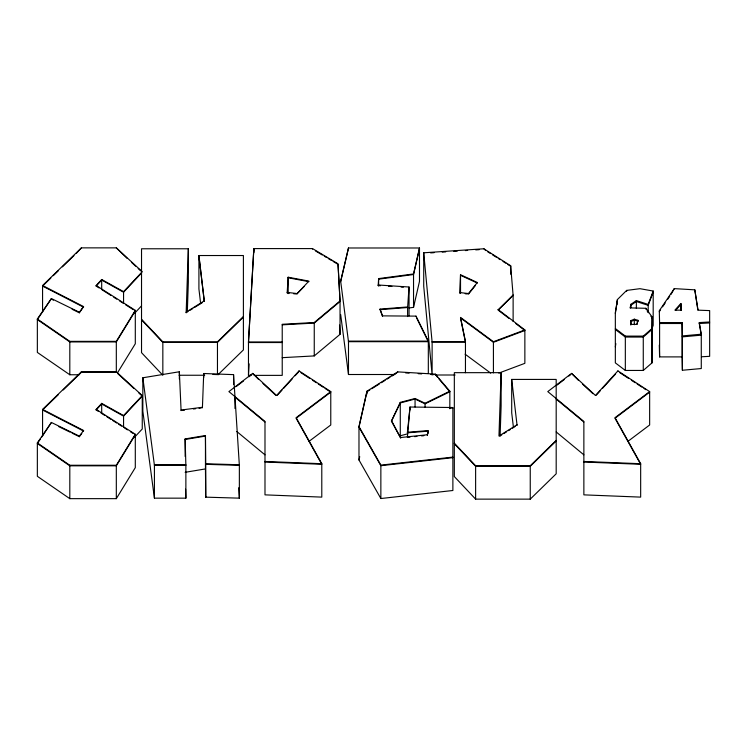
<?xml version="1.0" encoding="UTF-8"?>
<svg xmlns="http://www.w3.org/2000/svg" width="747" height="747" viewBox="0 0 747 747"><rect width="100%" height="100%" fill="white"/><g stroke="black" fill="none" stroke-linecap="round" stroke-linejoin="round"><path stroke-width="1.12" d="M648.191 312.265L648.191 304.412L636.36 300.593L630.841 304.346L630.188 307.913L645.912 308.296L652.159 317.083L652.01 329.474L643.27 337.056L625.332 337.056L615.341 329.474M651.645 329.492L653.186 325.375L653.186 291.041L639.955 288.687L626.658 290.406L617.395 299.575L615.341 312.563L615.341 362.874L625.332 370.447L643.27 370.447L652.01 362.874L652.159 317.083M188.067 311.499L186.162 312.694L188.337 248.779L141.528 248.779L141.528 352.668L162.837 375.246M187.348 310.967L188.337 282.17L188.337 248.779M501.125 372.669L498.959 436.015L517.064 424.726L517.064 425.286L511.704 379.42L556.188 379.42L556.188 473.803L530.249 499.136L475.624 499.136L454.325 476.558L454.325 372.669L501.125 372.669L501.125 406.069L500.098 436.015M202.409 407.843L203.716 373.509L233.559 374.639L239.357 465.334L205.742 464.326L205.453 435.529L185.144 438.919L185.144 456.464M460.525 274.728L459.657 293.113L459.657 292.544L468.49 293.552L477.333 282.506L460.525 274.728L460.525 293.403M250.796 375.368L248.471 375.368L248.471 341.977L253.831 248.592L312.517 248.592L338.017 263.784L340.044 300.929L340.044 334.329L314.254 355.917L282.226 357.673M253.831 249.162L248.471 342.537L282.226 342.537M248.471 375.368L249.134 363.845M304.02 286.633L296.718 294.094L308.894 281.105L288.174 277.212L287.156 292.964L289.285 293.216M380.475 285.718L378.187 285.569L378.626 278.603L413.539 273.953L419.487 247.985L348.485 247.985L340.66 281.124L348.485 341.687L428.32 341.687L416.518 317.727M378.187 285.569L378.187 284.999L409.048 287.007L407.601 307.521L380.074 309.66L380.074 309.09L407.601 306.961L407.601 316.579M407.376 437.34L409.991 407.022L452.878 407.526L452.878 490.499L380.858 498.529L358.98 459.993L358.98 426.602L366.954 391.204L397.675 371.875L435.342 374.135L449.834 391.204L449.834 408.749M409.991 407.582L407.376 432.812L427.956 431.178L427.377 435.324L427.956 430.617L407.376 432.252M615.341 313.497L617.395 300.509M615.341 346.897L615.855 343.648M630.347 307.96L630.841 305.29L636.36 301.527L648.191 305.355L653.186 291.984M358.98 459.993L359.727 456.678M419.487 248.546L413.539 274.522L378.626 279.163M409.039 307.951L413.539 307.353L419.487 281.376L419.487 247.985M340.66 281.684L348.485 247.985M637.975 320.323L636.799 324.394L630.991 324.394L630.841 320.64L634.296 319.174L637.975 320.323L637.088 324.319M648.191 304.412L653.186 291.041M391.437 420.57L400.709 438.087L391.437 421.14L400.28 402.372L415.061 398.487L425.052 403.249L449.834 391.204M391.437 421.14L400.28 402.941L415.061 399.047L425.052 403.819L449.834 391.773L438.965 378.972M116.317 372.492L116.317 341.36L135.3 310.36L96.176 285.513L101.685 279.49L123.563 291.657L123.563 303.543M135.3 310.929L116.317 341.93L69.807 341.93L37.35 319.585L51.403 298.567L79.369 312.246L79.369 312.816L72.123 309.267M117.503 372.818L135.3 343.76L135.3 310.36M72.123 433.157L79.369 436.706L79.369 436.136L51.403 422.457L37.35 442.915L37.35 476.306L69.807 498.651L116.317 498.651L116.317 465.26L135.3 434.259L96.176 409.403L101.685 403.38L123.563 415.556L123.563 427.443M135.3 434.819L116.317 465.82L69.807 465.82L37.35 443.485L40.543 438.834M116.317 498.651L135.3 467.65L135.3 434.259M701.592 356.767L709.65 356.328L709.65 310.603L698.034 310.164L694.803 289.836L674.298 288.622L659.302 310.724L659.601 323.507L682.086 323.507M659.302 311.658L660.609 309.734M662.561 306.858L665.175 303.011M667.781 299.173L669.732 296.288M671.039 294.365L674.298 288.622M79.107 374.761L69.807 374.761L37.35 352.416L37.35 319.025L51.403 298.567M41.823 436.976L51.403 422.457M79.369 312.246L83.571 306.597L42.57 285.513L81.395 247.864L116.317 247.864L142.257 271.703L123.563 291.657M79.369 312.816L83.571 306.597M79.369 436.136L83.571 430.487L42.57 409.403L81.395 371.754L116.317 371.754L142.257 395.602L142.257 428.993L134.469 437.312M79.369 436.706L81.768 433.475M475.297 285.625L468.49 294.113L468.49 293.552M680.844 303.525L674.886 310.164L681.423 310.164L680.844 303.525L680.844 310.22M675.633 310.276L680.844 304.459L681.329 309.996M99.118 287.94L96.176 286.082L101.685 280.05L123.563 292.226L141.528 273.047M98.137 411.214L96.176 409.972L101.685 403.95L123.563 416.116L142.257 396.162L138.914 393.09M299.043 370.895L276.577 395.48L252.673 373.407L228.909 391.596L264.989 421.448L264.989 494.859L321.789 497.119L321.789 463.719L296.139 417.685L330.772 391.596L299.043 370.895L299.043 371.464M277.352 395.2L282.002 390.111M283.552 388.421L292.068 379.093M295.168 375.704L298.268 372.305M617.918 370.895L595.452 395.48L571.548 373.407L547.784 391.596L583.865 421.448L583.865 494.859L640.665 497.119L640.665 463.719L615.014 417.685L649.647 391.596L617.918 370.895L617.918 371.464M596.227 395.2L600.102 390.961M602.427 388.421L615.593 374.004M134.497 313.376L141.528 305.878M123.563 415.556L142.257 395.602M141.528 319.277L162.837 341.855L217.461 341.855L243.401 316.513M243.401 317.083L217.461 342.415L162.837 342.415L141.528 319.837M218.273 374.452L243.401 349.913L243.401 255.53L198.917 255.53L198.917 288.921L200.654 303.646M454.325 443.167L475.624 465.745L530.249 465.745L556.188 440.413M556.188 440.973L530.249 466.315L475.624 466.315L454.325 443.737M50.833 278.071L42.57 286.082L83.571 307.166M53.308 275.662L58.266 270.853M62.393 266.847L73.962 255.633M76.446 253.233L81.395 247.864M58.266 394.752L42.57 409.972L83.571 431.056L83.571 430.487M63.224 389.943L81.395 372.323L116.317 372.323M465.456 372.734L465.456 341.603L432.121 341.603L432.121 375.003L423.717 286.185L423.717 252.794L483.851 248.779L510.659 265.717L513.124 295.504L498.053 310.061L513.124 294.944L513.124 321.546M615.341 328.54L625.332 336.113L643.27 336.113L652.01 328.54L652.01 362.874M254.288 375.368L282.226 375.368L282.226 324.282L314.254 322.517L340.044 300.929M236.211 386.572L243.531 380.97M249.012 376.768L251.758 374.667M557.094 385.032L564.321 379.504M568.841 376.049L570.643 374.658M308.903 441.468L330.772 424.987L330.772 391.596M649.647 392.156L615.014 418.255L640.665 464.289L583.865 462.029M627.779 441.468L649.647 424.987L649.647 391.596M369.83 389.962L366.954 391.773L358.98 427.163L380.858 465.698L452.878 457.668M371.754 388.748L379.429 383.921M381.353 382.707L385.191 380.298M387.114 379.084L389.99 377.272M391.914 376.068L396.713 373.042M198.917 255.53L204.276 300.836L186.162 312.125L186.162 312.694M189.971 310.313L192.838 308.53M194.743 307.344L202.372 302.582M499.911 435.987L501.816 434.801M503.721 433.615L506.578 431.831M508.483 430.636L510.397 429.45M512.302 428.264L515.159 426.481M630.841 321.583L634.296 320.118L637.975 321.266M465.456 341.603L460.525 317.391L493.422 341.734L524.861 329.941L524.861 363.331L498.837 373.089M407.666 433.82L400.28 435.772L400.28 402.372M185.144 439.479L205.453 436.089M185.144 472.309L205.453 468.92L205.453 435.529M154.424 498.156L154.424 464.765L185.872 464.765L185.872 498.156L154.424 498.156L142.836 411.177L142.836 377.777L179.355 371.754L181.091 410.607L181.091 410.038L202.409 407.274M182.212 410.458L184.453 410.168M193.426 409.001L195.677 408.712M199.038 408.282L201.288 407.983M358.98 426.602L380.858 465.129L452.878 457.099M400.709 437.518L427.377 434.754M407.666 437.368L409.991 437.126M414.622 436.65L416.938 436.407M421.579 435.921L423.894 435.688M701.274 334.208L682.384 335.926L682.384 370.26L701.274 368.542L701.274 334.208L699.285 322.564L709.65 321.994M430.655 252.897L434.128 252.663M442.224 252.122L445.688 251.888M453.784 251.356L457.257 251.123M465.353 250.581L467.659 250.422M475.755 249.89L479.229 249.657M282.226 324.842L314.254 323.087L340.044 301.499L338.017 264.345L333.115 261.431M699.285 322.564L699.285 323.507L709.65 322.928M699.285 323.507L701.274 335.151L682.384 336.869L682.086 322.564L659.601 322.564L659.601 356.898L682.086 356.898L682.384 370.26M428.32 373.379L428.32 341.118L348.485 341.118L348.485 374.508L394.771 374.508M37.35 319.025L69.807 341.36L116.317 341.36M248.471 341.977L282.226 341.977M435.576 375.003L455.11 375.003M179.103 375.246L204.678 375.246M37.35 442.915L69.807 465.26L116.317 465.26M380.074 309.09L382.529 315.869L416.004 316.121L428.32 341.118M449.395 408.049L452.878 408.086M205.742 497.157L239.357 498.156L239.357 464.765L205.742 463.756L205.742 497.157L205.453 468.92M212.895 374.424L218.638 374.639M583.865 461.469L640.665 463.719M264.989 461.469L321.789 463.719M264.989 462.029L321.789 464.289L296.139 418.255L330.772 392.156L325.001 388.393M405.658 372.921L409.085 373.127M418.217 373.677L421.644 373.883M430.776 374.424L434.203 374.63M388.477 286.232L391.904 286.456M401.046 287.053L403.333 287.203M465.176 293.739L467.389 293.991M287.156 292.394L296.718 293.524M293.534 293.711L295.653 293.963M288.174 277.781L308.894 281.666M460.525 275.288L477.333 283.076L477.333 282.506M51.403 299.127L53.476 300.145M58.658 426.574L70.05 432.139M315.458 250.917L322.321 255.007M324.282 256.174L326.243 257.341M328.204 258.509L331.154 260.264M485.765 250.553L483.851 248.779M487.679 251.767L490.555 253.578M492.469 254.792L496.297 257.211M498.212 258.415L500.126 259.629M503.002 261.441L505.868 263.252M507.783 264.466L510.659 266.277M102.05 289.808L110.845 295.401M113.787 297.259L116.719 299.127M119.651 300.985L123.563 303.469M125.524 304.72L133.349 309.688M101.069 413.082L104.982 415.565M106.933 416.807L110.845 419.291M112.806 420.533L116.719 423.017M118.67 424.259L121.612 426.126M124.544 427.984L127.476 429.852M130.408 431.719L133.349 433.577M619.842 372.716L628.498 378.365M631.383 380.242L635.221 382.753M637.144 384.005L641.953 387.142M643.877 388.393L645.8 389.654M300.966 372.716L309.613 378.365M312.498 380.242L316.345 382.753M318.269 384.005L323.077 387.142M465.092 354.171L490.676 373.098M498.053 309.491L524.861 329.941M498.977 310.761L509.146 318.521M515.617 323.451L524.861 330.501L493.422 342.294L460.525 317.961L465.456 342.173L432.121 342.173L423.717 252.794M556.188 399.113L583.865 422.018M556.188 431.943L583.865 454.848M264.989 422.018L234.978 397.18L234.978 408.497M236.743 431.467L264.989 454.848M127.242 258.471L116.317 247.864M131.444 262.337L135.646 266.193M138.167 268.518L140.688 270.834M117.989 373.855L133.89 388.477M578.383 380.279L571.548 373.407M582.651 384.219L592.894 393.678M258.649 379.485L252.673 373.407M262.916 383.435L275.727 395.256M437.518 377.263L435.342 374.135M647.163 310.995L648.415 312.75M650.908 316.261L652.159 318.017M380.074 309.66L382.529 316.429L382.529 315.869M697.857 309.977L694.803 289.836M142.836 377.777L154.424 465.334L185.872 465.334L185.144 438.919M340.66 314.515L348.485 374.508M513.45 427.545L511.704 412.82L511.704 379.42M198.917 256.1L204.276 301.396L204.276 300.836M238.695 487.763L239.357 498.156M339.54 325.038L340.044 334.329M185.62 489.164L185.872 498.156M659.302 345.058L659.601 356.898M682.086 322.564L682.086 356.898M645.912 308.296L645.912 309.23M643.27 336.113L643.27 370.447M636.36 300.593L636.36 308.436M634.296 319.174L634.296 324.721M630.841 304.346L630.841 307.587M630.841 320.64L630.841 325.038M626.658 290.406L626.658 291.349M625.332 336.113L625.332 370.447M617.395 299.575L617.395 303.964M530.249 465.745L530.249 499.136M510.659 265.717L510.659 274.205M493.422 341.734L493.422 372.856M475.624 465.745L475.624 499.136M427.956 430.617L427.956 433.447M425.052 403.249L425.052 407.218M416.004 316.121L416.004 316.681M415.061 398.487L415.061 406.975M413.539 273.953L413.539 307.353M409.991 407.022L409.991 409.851M409.048 287.007L409.048 315.869M397.675 371.875L397.675 372.445M380.858 465.129L380.858 498.529M378.626 278.603L378.626 285.961M366.954 391.204L366.954 394.033M314.254 322.517L314.254 355.917M312.517 248.592L312.517 249.162M288.174 277.212L288.174 293.627M253.831 248.592L253.831 252.561M233.559 374.639L233.559 384.266M217.461 341.855L217.461 374.116M203.716 373.509L203.716 377.468M179.355 371.754L179.355 379.112M162.837 341.855L162.837 374.116M101.685 279.49L101.685 289.108M101.685 403.38L101.685 413.007M96.176 285.513L96.176 286.082M96.176 409.403L96.176 409.972M81.395 371.754L81.395 372.323M69.807 341.36L69.807 374.761M69.807 465.26L69.807 498.651M42.57 285.513L42.57 312.115M42.57 409.403L42.57 436.005"/></g></svg>
